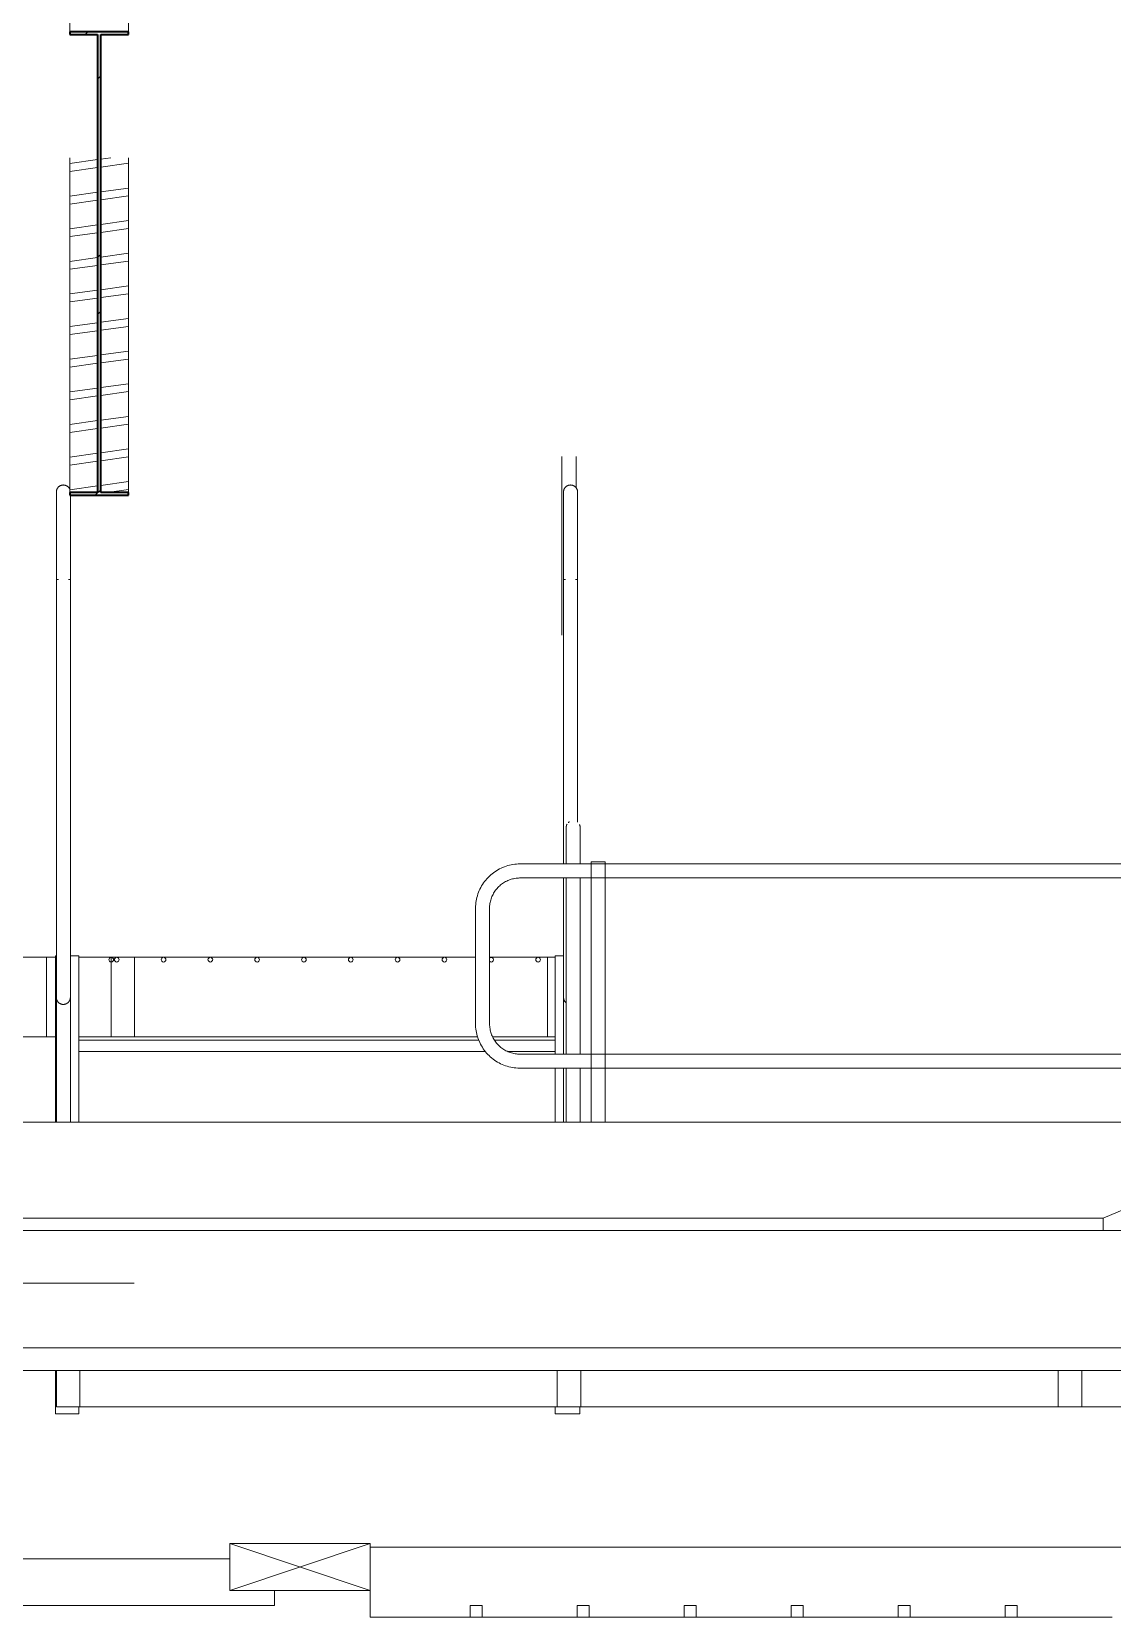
# Model space of a CAD drawing. Header units: centimetres. Extents: x -13467 to 3766, y -437 to 1921.
# Drawn here: x -2313 to -2082.2, y 658.8 to 997.5 of the extents above; entities that cross this region are included whole.
import ezdxf

# ---------------------------------------------------------------- set-up
doc = ezdxf.new("R2010")
doc.units = ezdxf.units.CM
for name, color, linetype, lineweight in [('A-FLOR-HRAL', 7, 'Continuous', 9), ('A-GENM', 7, 'Continuous', 9), ('E-CABL-TRAY', 7, 'Continuous', 9), ('M-HVAC-DUCT', 7, 'Continuous', 9), ('M-HVAC-DUCT-CNTR', 7, 'Continuous', 9), ('S-BEAM', 7, 'Continuous', 9), ('S-STRS', 7, 'Continuous', 9)]:
    doc.layers.add(name, color=color, linetype=linetype, lineweight=lineweight)
doc.layers.add('E-CABL-TRAY-ANNO', color=7, linetype='Continuous', lineweight=9, true_color=0x007f00)
pattern_1 = [(7.888, (-5050.647, 895.512), (23.250648, 10.18926), []), (7.888, (-5050.647, 900.791), (23.250648, 10.18926), [])]

# ---------------------------------------------------------------- blocks, each defined once
blk = doc.blocks.new('M_RVR_Grating - 1_12 x 1_00-V97-Sección 1-2')
at = {"layer": 'A-GENM', "color": 8, "true_color": 0x808080}
for p, q in [((-1851.62, 799.81), (-1756.55, 799.81)), ((-1851.62, 799.81), (-1851.62, 782.81)), ((-1851.62, 799.81), (-1846.62, 799.81)), ((-1851.62, 799.81), (-1851.62, 782.81)), ((-1846.62, 799.81), (-1846.62, 782.81)), ((-1751.57, 799.81), (-1739.62, 799.81)), ((-1744.62, 799.81), (-1739.62, 799.81)), ((-1744.62, 799.81), (-1744.62, 782.81)), ((-1739.62, 782.81), (-1739.62, 799.81)), ((-1739.62, 799.81), (-1739.62, 782.81)), ((-1756.55, 782.81), (-1851.62, 782.81)), ((-1846.62, 782.81), (-1851.62, 782.81)), ((-1739.62, 782.81), (-1751.57, 782.81)), ((-1739.62, 782.81), (-1744.62, 782.81))]:
    blk.add_line(p, q, dxfattribs=at)
for centre, start, end in [((-1844.62, 799.31), 0, 180), ((-1844.62, 799.31), 180, 0), ((-1834.62, 799.31), 0, 180), ((-1834.62, 799.31), 180, 0), ((-1824.62, 799.31), 0, 180), ((-1824.62, 799.31), 180, 0), ((-1814.62, 799.31), 0, 180), ((-1814.62, 799.31), 180, 0), ((-1804.62, 799.31), 0, 180), ((-1804.62, 799.31), 180, 0), ((-1794.62, 799.31), 0, 180), ((-1794.62, 799.31), 180, 0), ((-1784.62, 799.31), 0, 180), ((-1784.62, 799.31), 180, 0), ((-1774.62, 799.31), 0, 180), ((-1774.62, 799.31), 180, 0), ((-1764.62, 799.31), 0, 180), ((-1764.62, 799.31), 180, 0), ((-1744.62, 799.31), 0, 180), ((-1744.62, 799.31), 180, 0)]:
    blk.add_arc(centre, 0.5, start, end, dxfattribs=at)
blk = doc.blocks.new('M_RVR_Grating - 1_12 x 1_00-V98-Sección 1-2')
at = {"layer": 'A-GENM', "color": 8, "true_color": 0x808080}
for p, q in [((-1758.45, 799.81), (-1756.55, 799.81)), ((-1758.45, 799.81), (-1758.45, 782.81)), ((-1758.45, 799.81), (-1756.55, 799.81)), ((-1758.45, 782.81), (-1758.45, 799.81)), ((-1751.57, 799.81), (-1666.81, 799.81)), ((-1663.83, 799.81), (-1649.8, 799.81)), ((-1651.45, 799.81), (-1649.8, 799.81)), ((-1651.45, 782.81), (-1651.45, 799.81)), ((-1756.55, 782.81), (-1758.45, 782.81)), ((-1756.55, 782.81), (-1758.45, 782.81)), ((-1666.43, 782.81), (-1751.57, 782.81)), ((-1649.8, 782.81), (-1663.08, 782.81)), ((-1649.8, 782.81), (-1651.45, 782.81))]:
    blk.add_line(p, q, dxfattribs=at)
for centre, start, end in [((-1743.45, 799.31), 0, 180), ((-1743.45, 799.31), 180, 0), ((-1733.45, 799.31), 0, 180), ((-1733.45, 799.31), 180, 0), ((-1723.45, 799.31), 0, 180), ((-1723.45, 799.31), 180, 0), ((-1713.45, 799.31), 0, 180), ((-1713.45, 799.31), 180, 0), ((-1703.45, 799.31), 0, 180), ((-1703.45, 799.31), 180, 0), ((-1693.45, 799.31), 0, 180), ((-1693.45, 799.31), 180, 0), ((-1683.45, 799.31), 0, 180), ((-1683.45, 799.31), 180, 0), ((-1673.45, 799.31), 0, 180), ((-1673.45, 799.31), 180, 0), ((-1663.45, 799.31), 0, 135), ((-1663.45, 799.31), 225, 0), ((-1653.45, 799.31), 0, 180), ((-1653.45, 799.31), 180, 0)]:
    blk.add_arc(centre, 0.5, start, end, dxfattribs=at)
blk = doc.blocks.new('M_RVR_Grating - 1_12 x 1_00-V99-Sección 1-2')
at = {"layer": 'A-GENM', "color": 8, "true_color": 0x808080}
for p, q in [((-1756.34, 711.57), (-1756.34, 703.81)), ((-1756.34, 703.81), (-1756.34, 711.57)), ((-1751.34, 703.81), (-1751.34, 711.57)), ((-1649.34, 703.81), (-1649.34, 711.57)), ((-1644.34, 703.81), (-1644.34, 711.57)), ((-1644.34, 703.81), (-1644.34, 711.57)), ((-1644.34, 703.81), (-1756.34, 703.81)), ((-1751.34, 703.81), (-1756.34, 703.81)), ((-1644.34, 703.81), (-1649.34, 703.81))]:
    blk.add_line(p, q, dxfattribs=at)
blk = doc.blocks.new('Stairs 15 - Stairs 14-1798990-Sección 1-2')
at = {"layer": 'S-STRS'}
for p, q in [((-1756.55, 764.57), (-1756.55, 800.12)), ((-1756.34, 800.12), (-1756.55, 800.12)), ((-1751.57, 800.12), (-1753.34, 800.12)), ((-1751.57, 800.12), (-1751.57, 764.56)), ((-1649.8, 779.14), (-1649.8, 800.12)), ((-1648.01, 800.12), (-1649.8, 800.12)), ((-1751.57, 782.15), (-1666.11, 782.15)), ((-1751.57, 779.72), (-1664.68, 779.72)), ((-1662.65, 782.15), (-1649.8, 782.15)), ((-1659.93, 779.72), (-1649.8, 779.72)), ((-1649.8, 764.57), (-1649.8, 776.14)), ((-1756.55, 702.31), (-1756.55, 711.57)), ((-1756.55, 702.31), (-1751.57, 702.31)), ((-1751.57, 703.81), (-1751.57, 702.31)), ((-1649.8, 702.31), (-1649.8, 703.81)), ((-1649.8, 702.31), (-1644.51, 702.31)), ((-1644.51, 703.81), (-1644.51, 702.31))]:
    blk.add_line(p, q, dxfattribs=at)
blk = doc.blocks.new('Railings 32 - Railings 32-1799855-Sección 1-2')
at = {"layer": 'A-FLOR-HRAL', "color": 8, "true_color": 0x808080}
for p, q in [((-1756.34, 897.7), (-1756.34, 826.68)), ((-1753.34, 826.68), (-1753.34, 897.7)), ((-1756.34, 880.56), (-1756.34, 878.14)), ((-1753.34, 878.14), (-1753.34, 880.56)), ((-1756.34, 847.03), (-1756.34, 845.94)), ((-1753.34, 845.94), (-1753.34, 847.03)), ((-1756.34, 826.68), (-1756.34, 821.14)), ((-1753.34, 821.14), (-1753.34, 826.68)), ((-1756.34, 821.14), (-1756.34, 796.78)), ((-1753.34, 796.78), (-1753.34, 821.14)), ((-1756.34, 796.78), (-1756.34, 795.25)), ((-1753.34, 795.15), (-1753.34, 796.78)), ((-1756.34, 793.68), (-1756.34, 792.95)), ((-1756.34, 792.95), (-1756.34, 764.57)), ((-1753.34, 792.95), (-1753.34, 793.52)), ((-1753.34, 764.57), (-1753.34, 792.95))]:
    blk.add_line(p, q, dxfattribs=at)
at = {"layer": 'A-FLOR-HRAL', "color": 8, "true_color": 0x808080, "flags": 128}
for points in [[(-1756.34, 899.2), (-1756.34, 899.26), (-1756.34, 899.32), (-1756.33, 899.38), (-1756.33, 899.43), (-1756.31, 899.49), (-1756.3, 899.55), (-1756.29, 899.61), (-1756.27, 899.67), (-1756.25, 899.72), (-1756.23, 899.78), (-1756.2, 899.83), (-1756.17, 899.89), (-1756.15, 899.94), (-1756.12, 899.99), (-1756.08, 900.04), (-1756.05, 900.09), (-1756.01, 900.14), (-1755.97, 900.18), (-1755.93, 900.23), (-1755.89, 900.27), (-1755.85, 900.31), (-1755.8, 900.35), (-1755.75, 900.39), (-1755.7, 900.42), (-1755.65, 900.46), (-1755.6, 900.49), (-1755.55, 900.52), (-1755.5, 900.55), (-1755.44, 900.57), (-1755.39, 900.59), (-1755.33, 900.61), (-1755.27, 900.63), (-1755.22, 900.65), (-1755.16, 900.66), (-1755.1, 900.67), (-1755.04, 900.68), (-1754.98, 900.69), (-1754.92, 900.69), (-1754.86, 900.7), (-1754.84, 900.7)], [(-1756.34, 897.7), (-1756.34, 897.82), (-1756.34, 897.95), (-1756.34, 898.08), (-1756.34, 898.2), (-1756.34, 898.31), (-1756.34, 898.42), (-1756.34, 898.52), (-1756.34, 898.62), (-1756.34, 898.71), (-1756.34, 898.79), (-1756.34, 898.86), (-1756.34, 898.93), (-1756.34, 898.99), (-1756.34, 899.04), (-1756.34, 899.09), (-1756.34, 899.12), (-1756.34, 899.15), (-1756.34, 899.18), (-1756.34, 899.19), (-1756.34, 899.2), (-1756.34, 899.2)], [(-1756.34, 899.2), (-1756.34, 899.19), (-1756.34, 899.18), (-1756.34, 899.16), (-1756.34, 899.13), (-1756.34, 899.1), (-1756.34, 899.06), (-1756.34, 899.01), (-1756.34, 898.95), (-1756.34, 898.88), (-1756.34, 898.81), (-1756.34, 898.73), (-1756.34, 898.64), (-1756.34, 898.55), (-1756.34, 898.45), (-1756.34, 898.34), (-1756.34, 898.23), (-1756.34, 898.11), (-1756.34, 897.99), (-1756.34, 897.85), (-1756.34, 897.72), (-1756.34, 897.7)], [(-1754.84, 900.7), (-1754.78, 900.69), (-1754.72, 900.69), (-1754.66, 900.68), (-1754.61, 900.68), (-1754.55, 900.67), (-1754.49, 900.65), (-1754.43, 900.64), (-1754.37, 900.62), (-1754.32, 900.6), (-1754.26, 900.58), (-1754.21, 900.55), (-1754.15, 900.53), (-1754.1, 900.5), (-1754.05, 900.47), (-1754, 900.43), (-1753.95, 900.4), (-1753.9, 900.36), (-1753.86, 900.32), (-1753.81, 900.28), (-1753.77, 900.24), (-1753.73, 900.2), (-1753.69, 900.15), (-1753.65, 900.1), (-1753.62, 900.06), (-1753.58, 900.01), (-1753.55, 899.95), (-1753.52, 899.9), (-1753.49, 899.85), (-1753.47, 899.79), (-1753.45, 899.74)], [(-1753.34, 898.55), (-1753.34, 898.45), (-1753.34, 898.34), (-1753.34, 898.23), (-1753.34, 898.11), (-1753.34, 897.99), (-1753.34, 897.85), (-1753.34, 897.72)], [(-1753.34, 897.7), (-1753.34, 897.83), (-1753.34, 897.97), (-1753.34, 898.09), (-1753.34, 898.21), (-1753.34, 898.33), (-1753.34, 898.44), (-1753.34, 898.54)], [(-1756.34, 826.68), (-1756.34, 826.45), (-1756.34, 826.2), (-1756.34, 825.95), (-1756.34, 825.69), (-1756.34, 825.42), (-1756.34, 825.15), (-1756.34, 824.87), (-1756.34, 824.58), (-1756.34, 824.29), (-1756.34, 824), (-1756.34, 823.69), (-1756.34, 823.39), (-1756.34, 823.08), (-1756.34, 822.77), (-1756.34, 822.45), (-1756.34, 822.14), (-1756.34, 821.82), (-1756.34, 821.5), (-1756.34, 821.18), (-1756.34, 821.14)], [(-1753.34, 821.14), (-1753.34, 821.46), (-1753.34, 821.78), (-1753.34, 822.1), (-1753.34, 822.42), (-1753.34, 822.73), (-1753.34, 823.04), (-1753.34, 823.35), (-1753.34, 823.66), (-1753.34, 823.96), (-1753.34, 824.26), (-1753.34, 824.55), (-1753.34, 824.84), (-1753.34, 825.12), (-1753.34, 825.39), (-1753.34, 825.66), (-1753.34, 825.92), (-1753.34, 826.17), (-1753.34, 826.42), (-1753.34, 826.65), (-1753.34, 826.68)], [(-1756.34, 796.78), (-1756.34, 796.56), (-1756.34, 796.33), (-1756.34, 796.12), (-1756.34, 795.9), (-1756.34, 795.68), (-1756.34, 795.46), (-1756.34, 795.25), (-1756.34, 795.04), (-1756.34, 794.83), (-1756.34, 794.63), (-1756.34, 794.42), (-1756.34, 794.23), (-1756.34, 794.03), (-1756.34, 793.84), (-1756.34, 793.66), (-1756.34, 793.48), (-1756.34, 793.3), (-1756.34, 793.14), (-1756.34, 792.97), (-1756.34, 792.82), (-1756.34, 792.67), (-1756.34, 792.52), (-1756.34, 792.38), (-1756.34, 792.25), (-1756.34, 792.13), (-1756.34, 792.01), (-1756.34, 791.91), (-1756.34, 791.81), (-1756.34, 791.71), (-1756.34, 791.63), (-1756.34, 791.55), (-1756.34, 791.49), (-1756.34, 791.43), (-1756.34, 791.38), (-1756.34, 791.34), (-1756.34, 791.3), (-1756.34, 791.28), (-1756.34, 791.26), (-1756.34, 791.26), (-1756.34, 791.26)], [(-1753.34, 791.26), (-1753.34, 791.26), (-1753.34, 791.27), (-1753.34, 791.3), (-1753.34, 791.33), (-1753.34, 791.37), (-1753.34, 791.41), (-1753.34, 791.47), (-1753.34, 791.54), (-1753.34, 791.61), (-1753.34, 791.69), (-1753.34, 791.78), (-1753.34, 791.88), (-1753.34, 791.99), (-1753.34, 792.1), (-1753.34, 792.22), (-1753.34, 792.35), (-1753.34, 792.48), (-1753.34, 792.63), (-1753.34, 792.77), (-1753.34, 792.93), (-1753.34, 793.09), (-1753.34, 793.26), (-1753.34, 793.43), (-1753.34, 793.61), (-1753.34, 793.79), (-1753.34, 793.98), (-1753.34, 794.17), (-1753.34, 794.37), (-1753.34, 794.57), (-1753.34, 794.78), (-1753.34, 794.98), (-1753.34, 795.19), (-1753.34, 795.41), (-1753.34, 795.62), (-1753.34, 795.84), (-1753.34, 796.06), (-1753.34, 796.28), (-1753.34, 796.5), (-1753.34, 796.72), (-1753.34, 796.78)], [(-1756.34, 791.26), (-1756.34, 791.26), (-1756.34, 791.27), (-1756.34, 791.3), (-1756.34, 791.33), (-1756.34, 791.37), (-1756.34, 791.41), (-1756.34, 791.47), (-1756.34, 791.54), (-1756.34, 791.61), (-1756.34, 791.69), (-1756.34, 791.78), (-1756.34, 791.88), (-1756.34, 791.99), (-1756.34, 792.1), (-1756.34, 792.22), (-1756.34, 792.35), (-1756.34, 792.48), (-1756.34, 792.63), (-1756.34, 792.77), (-1756.34, 792.93), (-1756.34, 792.95)], [(-1753.34, 792.95), (-1753.34, 792.8), (-1753.34, 792.65), (-1753.34, 792.5), (-1753.34, 792.37), (-1753.34, 792.24), (-1753.34, 792.12), (-1753.34, 792), (-1753.34, 791.89), (-1753.34, 791.8), (-1753.34, 791.7), (-1753.34, 791.62), (-1753.34, 791.55), (-1753.34, 791.48), (-1753.34, 791.42), (-1753.34, 791.37), (-1753.34, 791.33), (-1753.34, 791.3), (-1753.34, 791.28), (-1753.34, 791.26), (-1753.34, 791.26)], [(-1754.84, 789.76), (-1754.9, 789.76), (-1754.96, 789.76), (-1755.02, 789.77), (-1755.08, 789.77), (-1755.14, 789.79), (-1755.2, 789.8), (-1755.26, 789.81), (-1755.32, 789.83), (-1755.37, 789.85), (-1755.43, 789.87), (-1755.48, 789.9), (-1755.54, 789.92), (-1755.59, 789.95), (-1755.64, 789.98), (-1755.69, 790.02), (-1755.74, 790.05), (-1755.79, 790.09), (-1755.83, 790.13), (-1755.88, 790.17), (-1755.92, 790.21), (-1755.96, 790.25), (-1756, 790.3), (-1756.04, 790.35), (-1756.07, 790.4), (-1756.11, 790.44), (-1756.14, 790.5), (-1756.17, 790.55), (-1756.19, 790.6), (-1756.22, 790.66), (-1756.24, 790.71), (-1756.26, 790.77), (-1756.28, 790.83), (-1756.3, 790.88), (-1756.31, 790.94), (-1756.32, 791), (-1756.33, 791.06), (-1756.34, 791.12), (-1756.34, 791.18), (-1756.34, 791.24), (-1756.34, 791.26)], [(-1753.34, 791.26), (-1753.35, 791.2), (-1753.35, 791.14), (-1753.36, 791.08), (-1753.36, 791.02), (-1753.37, 790.96), (-1753.39, 790.9), (-1753.4, 790.84), (-1753.42, 790.78), (-1753.44, 790.73), (-1753.46, 790.67), (-1753.49, 790.62), (-1753.51, 790.56), (-1753.54, 790.51), (-1753.57, 790.46), (-1753.61, 790.41), (-1753.64, 790.36), (-1753.68, 790.31), (-1753.72, 790.27), (-1753.76, 790.22), (-1753.8, 790.18), (-1753.84, 790.14), (-1753.89, 790.1), (-1753.94, 790.06), (-1753.98, 790.03), (-1754.03, 789.99), (-1754.09, 789.96), (-1754.14, 789.93), (-1754.19, 789.91), (-1754.25, 789.88), (-1754.3, 789.86), (-1754.36, 789.84), (-1754.41, 789.82), (-1754.47, 789.8), (-1754.53, 789.79), (-1754.59, 789.78), (-1754.65, 789.77), (-1754.71, 789.76), (-1754.77, 789.76), (-1754.83, 789.76), (-1754.84, 789.76)]]:
    blk.add_lwpolyline(points, dxfattribs=at)
at = {"layer": 'A-FLOR-HRAL', "color": 8, "true_color": 0x808080}
for start_param, end_param in [(2.879793, 3.926991), (5.497787, 6.544985)]:
    blk.add_ellipse((-1754.84, 880.56), major_axis=(1.5, 0), ratio=0.039033, start_param=start_param, end_param=end_param, dxfattribs=at)
blk = doc.blocks.new('Railings 39 - Railings 32-1799925-Sección 1-2')
at = {"layer": 'A-FLOR-HRAL', "color": 8, "true_color": 0x808080}
for p, q in [((-1648.01, 897.7), (-1648.01, 826.68)), ((-1645.01, 828.65), (-1645.01, 897.7)), ((-1648.01, 880.56), (-1648.01, 878.14)), ((-1645.01, 878.14), (-1645.01, 880.56)), ((-1648.01, 847.03), (-1648.01, 845.94)), ((-1645.01, 845.94), (-1645.01, 847.03)), ((-1648.01, 826.68), (-1648.01, 821.14)), ((-1648.01, 821.14), (-1648.01, 819.76)), ((-1648.01, 816.64), (-1648.01, 796.78)), ((-1648.01, 796.78), (-1648.01, 795.25)), ((-1648.01, 793.68), (-1648.01, 792.95)), ((-1648.01, 792.95), (-1648.01, 779.14)), ((-1648.01, 776.14), (-1648.01, 764.57))]:
    blk.add_line(p, q, dxfattribs=at)
at = {"layer": 'A-FLOR-HRAL', "color": 8, "true_color": 0x808080, "flags": 128}
for points in [[(-1648.01, 899.2), (-1648.01, 899.26), (-1648.01, 899.32), (-1648, 899.38), (-1647.99, 899.43), (-1647.98, 899.49), (-1647.97, 899.55), (-1647.95, 899.61), (-1647.93, 899.67), (-1647.91, 899.72), (-1647.89, 899.78), (-1647.87, 899.83), (-1647.84, 899.89), (-1647.81, 899.94), (-1647.78, 899.99), (-1647.75, 900.04), (-1647.71, 900.09), (-1647.68, 900.14), (-1647.64, 900.18), (-1647.6, 900.23), (-1647.56, 900.27), (-1647.51, 900.31), (-1647.47, 900.35), (-1647.42, 900.39), (-1647.37, 900.42), (-1647.32, 900.46), (-1647.27, 900.49), (-1647.22, 900.52), (-1647.16, 900.55), (-1647.11, 900.57), (-1647.05, 900.59), (-1647, 900.61), (-1646.94, 900.63), (-1646.88, 900.65), (-1646.82, 900.66), (-1646.77, 900.67), (-1646.71, 900.68), (-1646.65, 900.69), (-1646.59, 900.69), (-1646.53, 900.7), (-1646.51, 900.7)], [(-1648.01, 897.7), (-1648.01, 897.82), (-1648.01, 897.95), (-1648.01, 898.08), (-1648.01, 898.2), (-1648.01, 898.31), (-1648.01, 898.42), (-1648.01, 898.52), (-1648.01, 898.62), (-1648.01, 898.71), (-1648.01, 898.79), (-1648.01, 898.86), (-1648.01, 898.93), (-1648.01, 898.99), (-1648.01, 899.04), (-1648.01, 899.09), (-1648.01, 899.12), (-1648.01, 899.15), (-1648.01, 899.18), (-1648.01, 899.19), (-1648.01, 899.2), (-1648.01, 899.2)], [(-1648.01, 899.2), (-1648.01, 899.19), (-1648.01, 899.18), (-1648.01, 899.16), (-1648.01, 899.13), (-1648.01, 899.1), (-1648.01, 899.06), (-1648.01, 899.01), (-1648.01, 898.95), (-1648.01, 898.88), (-1648.01, 898.81), (-1648.01, 898.73), (-1648.01, 898.64), (-1648.01, 898.55), (-1648.01, 898.45), (-1648.01, 898.34), (-1648.01, 898.23), (-1648.01, 898.11), (-1648.01, 897.99), (-1648.01, 897.85), (-1648.01, 897.72), (-1648.01, 897.7)], [(-1646.51, 900.7), (-1646.45, 900.69), (-1646.39, 900.69), (-1646.33, 900.68), (-1646.27, 900.68), (-1646.21, 900.67), (-1646.15, 900.65), (-1646.1, 900.64), (-1646.04, 900.62), (-1645.98, 900.6), (-1645.93, 900.58), (-1645.87, 900.55), (-1645.82, 900.53), (-1645.77, 900.5), (-1645.71, 900.47), (-1645.66, 900.43), (-1645.61, 900.4), (-1645.57, 900.36), (-1645.52, 900.32), (-1645.48, 900.28), (-1645.43, 900.24), (-1645.39, 900.2), (-1645.35, 900.15), (-1645.32, 900.1), (-1645.28, 900.06), (-1645.25, 900.01), (-1645.22, 899.95), (-1645.19, 899.9), (-1645.16, 899.85), (-1645.14, 899.79), (-1645.11, 899.74), (-1645.09, 899.68), (-1645.07, 899.63), (-1645.06, 899.57), (-1645.04, 899.51), (-1645.03, 899.45), (-1645.02, 899.39), (-1645.02, 899.33), (-1645.01, 899.27), (-1645.01, 899.21), (-1645.01, 899.2)], [(-1645.01, 897.7), (-1645.01, 897.83), (-1645.01, 897.97), (-1645.01, 898.09), (-1645.01, 898.21), (-1645.01, 898.33), (-1645.01, 898.44), (-1645.01, 898.54), (-1645.01, 898.63), (-1645.01, 898.72), (-1645.01, 898.8), (-1645.01, 898.87), (-1645.01, 898.94), (-1645.01, 899), (-1645.01, 899.05), (-1645.01, 899.09), (-1645.01, 899.13), (-1645.01, 899.16), (-1645.01, 899.18), (-1645.01, 899.19), (-1645.01, 899.2)], [(-1645.01, 899.2), (-1645.01, 899.19), (-1645.01, 899.18), (-1645.01, 899.16), (-1645.01, 899.13), (-1645.01, 899.1), (-1645.01, 899.06), (-1645.01, 899.01), (-1645.01, 898.95), (-1645.01, 898.88), (-1645.01, 898.81), (-1645.01, 898.73), (-1645.01, 898.64), (-1645.01, 898.55), (-1645.01, 898.45), (-1645.01, 898.34), (-1645.01, 898.23), (-1645.01, 898.11), (-1645.01, 897.99), (-1645.01, 897.85), (-1645.01, 897.72)], [(-1648.01, 826.68), (-1648.01, 826.45), (-1648.01, 826.2), (-1648.01, 825.95), (-1648.01, 825.69), (-1648.01, 825.42), (-1648.01, 825.15), (-1648.01, 824.87), (-1648.01, 824.58), (-1648.01, 824.29), (-1648.01, 824), (-1648.01, 823.69), (-1648.01, 823.39), (-1648.01, 823.08), (-1648.01, 822.77), (-1648.01, 822.45), (-1648.01, 822.14), (-1648.01, 821.82), (-1648.01, 821.5), (-1648.01, 821.18), (-1648.01, 821.14)], [(-1648.01, 796.78), (-1648.01, 796.56), (-1648.01, 796.33), (-1648.01, 796.12), (-1648.01, 795.9), (-1648.01, 795.68), (-1648.01, 795.46), (-1648.01, 795.25), (-1648.01, 795.04), (-1648.01, 794.83), (-1648.01, 794.63), (-1648.01, 794.42), (-1648.01, 794.23), (-1648.01, 794.03), (-1648.01, 793.84), (-1648.01, 793.66), (-1648.01, 793.48), (-1648.01, 793.3), (-1648.01, 793.14), (-1648.01, 792.97), (-1648.01, 792.82), (-1648.01, 792.67), (-1648.01, 792.52), (-1648.01, 792.38), (-1648.01, 792.25), (-1648.01, 792.13), (-1648.01, 792.01), (-1648.01, 791.91), (-1648.01, 791.81), (-1648.01, 791.71), (-1648.01, 791.63), (-1648.01, 791.55), (-1648.01, 791.49), (-1648.01, 791.43), (-1648.01, 791.38), (-1648.01, 791.34), (-1648.01, 791.3), (-1648.01, 791.28), (-1648.01, 791.26), (-1648.01, 791.26), (-1648.01, 791.26)], [(-1648.01, 791.26), (-1648.01, 791.26), (-1648.01, 791.27), (-1648.01, 791.3), (-1648.01, 791.33), (-1648.01, 791.37), (-1648.01, 791.41), (-1648.01, 791.47), (-1648.01, 791.54), (-1648.01, 791.61), (-1648.01, 791.69), (-1648.01, 791.78), (-1648.01, 791.88), (-1648.01, 791.99), (-1648.01, 792.1), (-1648.01, 792.22), (-1648.01, 792.35), (-1648.01, 792.48), (-1648.01, 792.63), (-1648.01, 792.77), (-1648.01, 792.93), (-1648.01, 792.95)], [(-1647.45, 790.09), (-1647.5, 790.13), (-1647.54, 790.17), (-1647.59, 790.21), (-1647.63, 790.25), (-1647.67, 790.3), (-1647.7, 790.35), (-1647.74, 790.4), (-1647.77, 790.44), (-1647.8, 790.5), (-1647.83, 790.55), (-1647.86, 790.6), (-1647.89, 790.66), (-1647.91, 790.71), (-1647.93, 790.77), (-1647.95, 790.83), (-1647.96, 790.88), (-1647.98, 790.94), (-1647.99, 791), (-1648, 791.06), (-1648, 791.12), (-1648.01, 791.18), (-1648.01, 791.24), (-1648.01, 791.26)]]:
    blk.add_lwpolyline(points, dxfattribs=at)
at = {"layer": 'A-FLOR-HRAL', "color": 8, "true_color": 0x808080}
for start_param, end_param in [(2.879793, 3.926991), (5.497787, 6.544985)]:
    blk.add_ellipse((-1646.51, 880.56), major_axis=(1.5, 0), ratio=0.039033, start_param=start_param, end_param=end_param, dxfattribs=at)
blk = doc.blocks.new('Railings 44 - Railings 44-1803529-Sección 1-2')
at = {"layer": 'A-FLOR-HRAL', "color": 8, "true_color": 0x808080}
blk.add_line((-1648.34, 898.76), (-1648.34, 876.6), dxfattribs=at)
at = {"layer": 'A-FLOR-HRAL', "color": 8, "true_color": 0x808080, "flags": 128}
for points in [[(-1648.34, 906.76), (-1648.34, 906.75), (-1648.34, 906.73), (-1648.34, 906.7), (-1648.34, 906.66), (-1648.34, 906.6), (-1648.34, 906.53), (-1648.34, 906.45), (-1648.34, 906.35), (-1648.34, 906.25), (-1648.34, 906.13), (-1648.34, 906), (-1648.34, 905.86), (-1648.34, 905.7), (-1648.34, 905.54), (-1648.34, 905.36), (-1648.34, 905.18), (-1648.34, 904.98), (-1648.34, 904.77), (-1648.34, 904.56), (-1648.34, 904.33), (-1648.34, 904.1), (-1648.34, 903.86), (-1648.34, 903.61), (-1648.34, 903.35), (-1648.34, 903.08), (-1648.34, 902.81), (-1648.34, 902.53), (-1648.34, 902.24), (-1648.34, 901.95), (-1648.34, 901.66), (-1648.34, 901.36), (-1648.34, 901.05), (-1648.34, 900.74), (-1648.34, 900.43), (-1648.34, 900.12), (-1648.34, 899.8), (-1648.34, 899.48), (-1648.34, 899.17), (-1648.34, 898.85), (-1648.34, 898.76)], [(-1645.34, 900.04), (-1645.34, 900.35), (-1645.34, 900.66), (-1645.34, 900.97), (-1645.34, 901.28), (-1645.34, 901.58), (-1645.34, 901.87), (-1645.34, 902.17), (-1645.34, 902.45), (-1645.34, 902.73), (-1645.34, 903.01), (-1645.34, 903.28), (-1645.34, 903.54), (-1645.34, 903.79), (-1645.34, 904.03), (-1645.34, 904.27), (-1645.34, 904.5), (-1645.34, 904.72), (-1645.34, 904.93), (-1645.34, 905.12), (-1645.34, 905.31), (-1645.34, 905.49), (-1645.34, 905.66), (-1645.34, 905.81), (-1645.34, 905.96), (-1645.34, 906.09), (-1645.34, 906.22), (-1645.34, 906.33), (-1645.34, 906.42), (-1645.34, 906.51), (-1645.34, 906.58), (-1645.34, 906.64), (-1645.34, 906.69), (-1645.34, 906.73), (-1645.34, 906.75), (-1645.34, 906.76), (-1645.34, 906.76)], [(-1648.34, 876.6), (-1648.34, 876.28), (-1648.34, 875.96), (-1648.34, 875.64), (-1648.34, 875.32), (-1648.34, 875.01), (-1648.34, 874.7), (-1648.34, 874.39), (-1648.34, 874.08), (-1648.34, 873.78), (-1648.34, 873.48), (-1648.34, 873.19), (-1648.34, 872.9), (-1648.34, 872.62), (-1648.34, 872.35), (-1648.34, 872.08), (-1648.34, 871.82), (-1648.34, 871.57), (-1648.34, 871.32), (-1648.34, 871.09), (-1648.34, 870.86), (-1648.34, 870.64), (-1648.34, 870.43), (-1648.34, 870.23), (-1648.34, 870.05), (-1648.34, 869.87), (-1648.34, 869.7), (-1648.34, 869.54), (-1648.34, 869.4), (-1648.34, 869.26), (-1648.34, 869.14), (-1648.34, 869.03), (-1648.34, 868.94), (-1648.34, 868.85), (-1648.34, 868.78), (-1648.34, 868.72), (-1648.34, 868.67), (-1648.34, 868.63), (-1648.34, 868.61), (-1648.34, 868.6), (-1648.34, 868.6)]]:
    blk.add_lwpolyline(points, dxfattribs=at)
blk = doc.blocks.new('Railings 45 - Railings 45-1804116-Sección 1-2')
at = {"layer": 'A-FLOR-HRAL', "color": 8, "true_color": 0x808080}
for p, q in [((-1647.4, 826.61), (-1647.45, 826.61)), ((-1644.46, 819.76), (-1644.46, 826.61)), ((-1647.45, 823.39), (-1647.45, 819.76)), ((-1647.45, 816.64), (-1647.45, 795.98)), ((-1644.46, 795.98), (-1644.46, 816.64)), ((-1647.45, 795.98), (-1647.45, 792.1)), ((-1644.46, 779.14), (-1644.46, 795.98)), ((-1647.45, 788.99), (-1647.45, 779.14)), ((-1647.45, 776.14), (-1647.45, 764.57)), ((-1644.46, 764.57), (-1644.46, 776.14))]:
    blk.add_line(p, q, dxfattribs=at)
at = {"layer": 'A-FLOR-HRAL', "color": 8, "true_color": 0x808080, "flags": 128}
for points in [[(-1647.45, 827.5), (-1647.45, 827.56), (-1647.45, 827.62), (-1647.44, 827.68), (-1647.44, 827.74), (-1647.43, 827.8), (-1647.41, 827.86), (-1647.4, 827.92), (-1647.38, 827.98), (-1647.36, 828.03), (-1647.34, 828.09), (-1647.31, 828.14), (-1647.29, 828.2), (-1647.26, 828.25)], [(-1647.45, 827.5), (-1647.45, 827.5), (-1647.45, 827.48), (-1647.45, 827.45), (-1647.45, 827.4), (-1647.45, 827.34), (-1647.45, 827.27), (-1647.45, 827.19), (-1647.45, 827.1), (-1647.45, 826.99), (-1647.45, 826.87), (-1647.45, 826.74), (-1647.45, 826.6), (-1647.45, 826.45), (-1647.45, 826.28), (-1647.45, 826.11), (-1647.45, 825.92), (-1647.45, 825.72), (-1647.45, 825.52), (-1647.45, 825.3), (-1647.45, 825.08), (-1647.45, 824.84), (-1647.45, 824.6), (-1647.45, 824.35), (-1647.45, 824.09), (-1647.45, 823.83), (-1647.45, 823.55), (-1647.45, 823.27), (-1647.45, 822.99), (-1647.45, 822.7), (-1647.45, 822.4), (-1647.45, 822.1), (-1647.45, 821.8), (-1647.45, 821.49), (-1647.45, 821.18), (-1647.45, 820.86), (-1647.45, 820.55), (-1647.45, 820.23), (-1647.45, 819.91), (-1647.45, 819.76)], [(-1647.45, 826.7), (-1647.45, 826.84), (-1647.45, 826.96), (-1647.45, 827.07), (-1647.45, 827.17), (-1647.45, 827.25), (-1647.45, 827.33), (-1647.45, 827.39), (-1647.45, 827.44), (-1647.45, 827.47), (-1647.45, 827.49), (-1647.45, 827.5), (-1647.45, 827.5)], [(-1647, 828.58), (-1646.96, 828.62), (-1646.91, 828.66), (-1646.86, 828.7), (-1646.82, 828.73), (-1646.77, 828.77)], [(-1644.6, 828.16), (-1644.58, 828.1), (-1644.56, 828.05), (-1644.54, 827.99), (-1644.52, 827.93), (-1644.5, 827.88), (-1644.49, 827.82), (-1644.48, 827.76), (-1644.47, 827.7), (-1644.46, 827.64), (-1644.46, 827.58), (-1644.46, 827.52), (-1644.46, 827.5)], [(-1644.46, 819.82), (-1644.46, 820.14), (-1644.46, 820.46), (-1644.46, 820.78), (-1644.46, 821.09), (-1644.46, 821.41), (-1644.46, 821.72), (-1644.46, 822.02), (-1644.46, 822.32), (-1644.46, 822.62), (-1644.46, 822.91), (-1644.46, 823.2), (-1644.46, 823.48), (-1644.46, 823.75), (-1644.46, 824.02), (-1644.46, 824.28), (-1644.46, 824.53), (-1644.46, 824.78), (-1644.46, 825.02), (-1644.46, 825.24), (-1644.46, 825.46), (-1644.46, 825.67), (-1644.46, 825.87), (-1644.46, 826.06), (-1644.46, 826.24), (-1644.46, 826.4), (-1644.46, 826.56), (-1644.46, 826.7), (-1644.46, 826.84), (-1644.46, 826.96), (-1644.46, 827.07), (-1644.46, 827.17), (-1644.46, 827.25), (-1644.46, 827.33), (-1644.46, 827.39), (-1644.46, 827.44), (-1644.46, 827.47), (-1644.46, 827.49), (-1644.46, 827.5), (-1644.46, 827.5)], [(-1644.46, 827.5), (-1644.46, 827.5), (-1644.46, 827.48), (-1644.46, 827.45), (-1644.46, 827.4), (-1644.46, 827.34), (-1644.46, 827.27), (-1644.46, 827.19), (-1644.46, 827.1), (-1644.46, 826.99), (-1644.46, 826.87), (-1644.46, 826.74), (-1644.46, 826.61)], [(-1647.45, 795.98), (-1647.45, 795.66), (-1647.45, 795.34), (-1647.45, 795.02), (-1647.45, 794.71), (-1647.45, 794.39), (-1647.45, 794.08), (-1647.45, 793.77), (-1647.45, 793.46), (-1647.45, 793.16), (-1647.45, 792.87), (-1647.45, 792.57), (-1647.45, 792.29), (-1647.45, 792.01), (-1647.45, 791.73), (-1647.45, 791.46), (-1647.45, 791.2), (-1647.45, 790.95), (-1647.45, 790.71), (-1647.45, 790.47), (-1647.45, 790.24), (-1647.45, 790.02), (-1647.45, 789.82), (-1647.45, 789.62), (-1647.45, 789.43), (-1647.45, 789.25), (-1647.45, 789.08), (-1647.45, 788.93), (-1647.45, 788.78), (-1647.45, 788.65), (-1647.45, 788.52), (-1647.45, 788.41), (-1647.45, 788.32), (-1647.45, 788.23), (-1647.45, 788.16), (-1647.45, 788.1), (-1647.45, 788.05), (-1647.45, 788.01), (-1647.45, 787.99), (-1647.45, 787.98), (-1647.45, 787.98)], [(-1644.46, 787.98), (-1644.46, 787.99), (-1644.46, 788.01), (-1644.46, 788.04), (-1644.46, 788.08), (-1644.46, 788.14), (-1644.46, 788.21), (-1644.46, 788.29), (-1644.46, 788.39), (-1644.46, 788.49), (-1644.46, 788.61), (-1644.46, 788.74), (-1644.46, 788.89), (-1644.46, 789.04), (-1644.46, 789.2), (-1644.46, 789.38), (-1644.46, 789.56), (-1644.46, 789.76), (-1644.46, 789.97), (-1644.46, 790.18), (-1644.46, 790.41), (-1644.46, 790.64), (-1644.46, 790.88), (-1644.46, 791.13), (-1644.46, 791.39), (-1644.46, 791.66), (-1644.46, 791.93), (-1644.46, 792.21), (-1644.46, 792.5), (-1644.46, 792.79), (-1644.46, 793.08), (-1644.46, 793.38), (-1644.46, 793.69), (-1644.46, 794), (-1644.46, 794.31), (-1644.46, 794.62), (-1644.46, 794.94), (-1644.46, 795.26), (-1644.46, 795.57), (-1644.46, 795.89), (-1644.46, 795.98)]]:
    blk.add_lwpolyline(points, dxfattribs=at)
blk = doc.blocks.new('Railings 46 - Railings 41-1804300-Sección 1-2')
at = {"layer": 'A-FLOR-HRAL', "color": 8, "true_color": 0x808080}
for p, q in [((-1640.61, 819.76), (-1657.31, 819.76)), ((-1642.11, 820.24), (-1642.11, 764.57)), ((-1639.11, 820.24), (-1642.11, 820.24)), ((-1314.66, 819.76), (-1640.59, 819.76)), ((-1639.11, 764.57), (-1639.11, 820.24)), ((-1657.31, 816.76), (-1640.61, 816.76)), ((-1640.59, 816.76), (-1314.66, 816.76)), ((-1666.81, 810.26), (-1666.81, 785.64)), ((-1663.81, 785.64), (-1663.81, 810.26)), ((-1640.61, 779.14), (-1657.31, 779.14)), ((-1314.64, 779.14), (-1640.59, 779.14)), ((-1657.31, 776.14), (-1640.61, 776.14)), ((-1640.59, 776.14), (-1314.65, 776.14))]:
    blk.add_line(p, q, dxfattribs=at)
at = {"layer": 'A-FLOR-HRAL', "color": 8, "true_color": 0x808080, "flags": 128}
for points in [[(-1657.31, 819.76), (-1657.69, 819.75), (-1658.07, 819.73), (-1658.44, 819.69), (-1658.82, 819.64), (-1659.19, 819.57), (-1659.56, 819.48), (-1659.93, 819.39), (-1660.29, 819.27), (-1660.65, 819.15), (-1661.01, 819.01), (-1661.35, 818.85), (-1661.69, 818.68), (-1662.03, 818.5), (-1662.35, 818.31), (-1662.67, 818.1), (-1662.98, 817.88), (-1663.28, 817.64), (-1663.57, 817.4), (-1663.85, 817.14), (-1664.12, 816.88), (-1664.38, 816.6), (-1664.63, 816.31), (-1664.86, 816.01), (-1665.09, 815.71), (-1665.3, 815.39), (-1665.5, 815.07), (-1665.68, 814.73), (-1665.86, 814.4), (-1666.02, 814.05), (-1666.16, 813.7), (-1666.29, 813.34), (-1666.41, 812.98), (-1666.51, 812.61), (-1666.6, 812.24), (-1666.67, 811.87), (-1666.72, 811.5), (-1666.77, 811.12), (-1666.79, 810.74), (-1666.81, 810.36), (-1666.81, 810.26)], [(-1663.81, 810.26), (-1663.8, 810.52), (-1663.79, 810.78), (-1663.76, 811.03), (-1663.72, 811.29), (-1663.68, 811.55), (-1663.62, 811.8), (-1663.55, 812.05), (-1663.48, 812.3), (-1663.39, 812.55), (-1663.29, 812.79), (-1663.19, 813.03), (-1663.07, 813.26), (-1662.95, 813.49), (-1662.81, 813.71), (-1662.67, 813.93), (-1662.52, 814.14), (-1662.36, 814.34), (-1662.19, 814.54), (-1662.02, 814.73), (-1661.83, 814.92), (-1661.64, 815.1), (-1661.45, 815.27), (-1661.24, 815.43), (-1661.03, 815.58), (-1660.82, 815.73), (-1660.6, 815.86), (-1660.37, 815.99), (-1660.14, 816.11), (-1659.9, 816.22), (-1659.66, 816.31), (-1659.42, 816.4), (-1659.17, 816.48), (-1658.92, 816.55), (-1658.67, 816.61), (-1658.41, 816.66), (-1658.15, 816.7), (-1657.9, 816.73), (-1657.64, 816.75), (-1657.38, 816.76), (-1657.31, 816.76)], [(-1666.81, 785.64), (-1666.8, 785.26), (-1666.78, 784.88), (-1666.74, 784.5), (-1666.68, 784.12), (-1666.62, 783.75), (-1666.53, 783.38), (-1666.44, 783.01), (-1666.32, 782.65), (-1666.2, 782.29), (-1666.06, 781.94), (-1665.9, 781.59), (-1665.73, 781.25), (-1665.55, 780.92), (-1665.35, 780.59), (-1665.15, 780.27), (-1664.93, 779.96), (-1664.69, 779.66), (-1664.45, 779.37), (-1664.19, 779.09), (-1663.92, 778.82), (-1663.65, 778.56), (-1663.36, 778.32), (-1663.06, 778.08), (-1662.75, 777.85), (-1662.44, 777.64), (-1662.12, 777.44), (-1661.78, 777.26), (-1661.45, 777.09), (-1661.1, 776.93), (-1660.75, 776.78), (-1660.39, 776.65), (-1660.03, 776.54), (-1659.66, 776.43), (-1659.29, 776.35), (-1658.92, 776.28), (-1658.55, 776.22), (-1658.17, 776.18), (-1657.79, 776.15), (-1657.41, 776.14), (-1657.31, 776.14)], [(-1657.31, 779.14), (-1657.57, 779.14), (-1657.83, 779.16), (-1658.08, 779.18), (-1658.34, 779.22), (-1658.6, 779.27), (-1658.85, 779.32), (-1659.1, 779.39), (-1659.35, 779.47), (-1659.6, 779.55), (-1659.84, 779.65), (-1660.07, 779.76), (-1660.31, 779.87), (-1660.54, 780), (-1660.76, 780.13), (-1660.98, 780.27), (-1661.19, 780.42), (-1661.39, 780.58), (-1661.59, 780.75), (-1661.78, 780.93), (-1661.97, 781.11), (-1662.15, 781.3), (-1662.32, 781.5), (-1662.48, 781.7), (-1662.63, 781.91), (-1662.78, 782.13), (-1662.91, 782.35), (-1663.04, 782.57), (-1663.16, 782.81), (-1663.27, 783.04), (-1663.36, 783.28), (-1663.45, 783.53), (-1663.53, 783.77), (-1663.6, 784.02), (-1663.66, 784.28), (-1663.71, 784.53), (-1663.75, 784.79), (-1663.78, 785.05), (-1663.8, 785.31), (-1663.81, 785.57), (-1663.81, 785.64)]]:
    blk.add_lwpolyline(points, dxfattribs=at)
blk = doc.blocks.new('M_RVR_Grating - 1_12 x 1_00-V100-Sección 1-2')
at = {"layer": 'A-GENM', "color": 8, "true_color": 0x808080}
for p, q in [((-1649.34, 711.57), (-1649.34, 703.81)), ((-1649.34, 711.57), (-1649.34, 703.81)), ((-1644.34, 711.57), (-1644.34, 703.81)), ((-1542.34, 711.57), (-1542.34, 703.81)), ((-1537.34, 703.81), (-1537.34, 711.57)), ((-1537.34, 711.57), (-1537.34, 703.81)), ((-1537.34, 703.81), (-1649.34, 703.81)), ((-1644.34, 703.81), (-1649.34, 703.81)), ((-1537.34, 703.81), (-1542.34, 703.81))]:
    blk.add_line(p, q, dxfattribs=at)
blk = doc.blocks.new('PQ_RVR_EST-01_ZZ_ZZ_MO_T_A_rvt-2-Sección 1-2')
at = {"layer": 'S-BEAM', "true_color": 0xc0c0c0}
h = blk.add_hatch(dxfattribs=at)
h.set_pattern_fill('FP_6', color=9, style=0, pattern_type=2)
h.set_pattern_definition([(45, (-5050.647, 712), (-25.1447, 25.1447), []), (45, (-5050.647, 750.1), (-25.1447, 25.1447), [])])
h.paths.add_polyline_path([(-1743.95, 898.52), (-1740.95, 898.52), (-1740.95, 899.1), (-1746.84, 899.1), (-1746.84, 996.93), (-1740.95, 996.93), (-1740.95, 997.52), (-1753.45, 997.52), (-1753.45, 996.93), (-1747.55, 996.93), (-1747.55, 899.1), (-1753.45, 899.1), (-1753.45, 898.52), (-1750.41, 898.52)])
h = blk.add_hatch(dxfattribs=at)
h.set_pattern_fill('FP_26', color=9, style=0, pattern_type=2)
h.set_pattern_definition(pattern_1)
h.paths.add_polyline_path([(-1753.45, 899.1), (-1747.55, 899.1), (-1747.55, 970.58), (-1753.45, 970.58), (-1753.45, 900.4)])
h = blk.add_hatch(dxfattribs=at)
h.set_pattern_fill('FP_26', color=9, style=0, pattern_type=2)
h.set_pattern_definition(pattern_1)
h.paths.add_polyline_path([(-1740.95, 899.1), (-1740.95, 970.58), (-1746.84, 970.58), (-1746.84, 899.1), (-1743.95, 899.1)])
at = {"layer": 'S-BEAM'}
for p, q in [((-1753.45, 1049.53), (-1753.45, 997.52)), ((-1740.95, 1049.53), (-1740.95, 997.52)), ((-1753.45, 970.58), (-1753.45, 899.1)), ((-1740.95, 970.58), (-1740.95, 899.1))]:
    blk.add_line(p, q, dxfattribs=at)
at = {"layer": 'S-BEAM', "lineweight": 35}
for p, q in [((-1740.95, 997.52), (-1753.45, 997.52)), ((-1753.45, 997.52), (-1753.45, 996.93)), ((-1753.45, 996.93), (-1747.55, 996.93)), ((-1747.55, 996.93), (-1747.55, 899.1)), ((-1746.84, 899.1), (-1746.84, 996.93)), ((-1746.84, 996.93), (-1740.95, 996.93)), ((-1740.95, 996.93), (-1740.95, 997.52)), ((-1747.55, 899.1), (-1753.45, 899.1)), ((-1753.45, 899.1), (-1753.45, 898.52)), ((-1753.45, 898.52), (-1740.95, 898.52)), ((-1740.95, 899.1), (-1746.84, 899.1)), ((-1740.95, 898.52), (-1740.95, 899.1))]:
    blk.add_line(p, q, dxfattribs=at)
at = {"layer": 'A-FLOR-HRAL', "lineweight": 25}
for name in ['Railings 44 - Railings 44-1803529-Sección 1-2', 'Railings 32 - Railings 32-1799855-Sección 1-2', 'Railings 39 - Railings 32-1799925-Sección 1-2', 'Railings 45 - Railings 45-1804116-Sección 1-2', 'Railings 46 - Railings 41-1804300-Sección 1-2']:
    blk.add_blockref(name, (0, 0), dxfattribs=at)
at = {"layer": 'A-GENM', "lineweight": 25}
for name, p in [('M_RVR_Grating - 1_12 x 1_00-V97-Sección 1-2', (0, 0)), ('M_RVR_Grating - 1_12 x 1_00-V98-Sección 1-2', (0, 0)), ('M_RVR_Grating - 1_12 x 1_00-V99-Sección 1-2', (0, 0)), ('M_RVR_Grating - 1_12 x 1_00-V100-Sección 1-2', (0, 0)), ('M_RVR_Grating - 1_12 x 1_00-V99-Sección 1-2', (214, 0))]:
    blk.add_blockref(name, p, dxfattribs=at)
at = {"layer": 'S-STRS', "lineweight": 25}
blk.add_blockref('Stairs 15 - Stairs 14-1798990-Sección 1-2', (0, 0), dxfattribs=at)
blk = doc.blocks.new('M_Round Transition - Angle - Reducción 45_-1602444-Sección 1-2')
at = {"layer": 'M-HVAC-DUCT', "color": 6, "true_color": 0xff00ff}
for p, q in [((-1525.5, 747.13), (-1532.74, 744.13)), ((-1525.5, 746.22), (-1525.5, 746.52)), ((-1532.74, 744.13), (-1532.74, 743.88)), ((-1525.5, 744.26), (-1525.5, 745.06)), ((-1525.5, 741.51), (-1525.5, 742.6))]:
    blk.add_line(p, q, dxfattribs=at)
blk = doc.blocks.new('PQ_RVR_MEP-01_ZZ_ZZ_MO_T_A_rvt-2-Sección 1-2')
at = {"layer": 'E-CABL-TRAY'}
for p, q in [((-2059.71, 671.35), (-1719.32, 671.35)), ((1990.91, 673.85), (-1689.32, 673.85)), ((-1709.71, 664.58), (-1709.71, 661.35)), ((-1689.32, 658.85), (-1689.32, 664.58)), ((-2059.71, 661.35), (-1709.71, 661.35)), ((-1667.96, 661.39), (-1667.96, 658.85)), ((-1665.42, 661.39), (-1667.96, 661.39)), ((-1665.42, 658.85), (-1665.42, 661.39)), ((-1645.1, 661.39), (-1645.1, 658.85)), ((-1642.56, 661.39), (-1645.1, 661.39)), ((-1642.56, 658.85), (-1642.56, 661.39)), ((-1622.24, 661.39), (-1622.24, 658.85)), ((-1619.7, 661.39), (-1622.24, 661.39)), ((-1619.7, 658.85), (-1619.7, 661.39)), ((-1599.38, 661.39), (-1599.38, 658.85)), ((-1596.84, 661.39), (-1599.38, 661.39)), ((-1596.84, 658.85), (-1596.84, 661.39)), ((-1576.52, 661.39), (-1576.52, 658.85)), ((-1573.98, 661.39), (-1576.52, 661.39)), ((-1573.98, 658.85), (-1573.98, 661.39)), ((-1553.66, 661.39), (-1553.66, 658.85)), ((-1551.12, 661.39), (-1553.66, 661.39)), ((-1551.12, 658.85), (-1551.12, 661.39)), ((-1667.96, 658.85), (-1689.32, 658.85)), ((-1667.96, 658.85), (-1665.42, 658.85)), ((-1645.1, 658.85), (-1665.42, 658.85)), ((-1645.1, 658.85), (-1642.56, 658.85)), ((-1622.24, 658.85), (-1642.56, 658.85)), ((-1622.24, 658.85), (-1619.7, 658.85)), ((-1599.38, 658.85), (-1619.7, 658.85)), ((-1599.38, 658.85), (-1596.84, 658.85)), ((-1576.52, 658.85), (-1596.84, 658.85)), ((-1576.52, 658.85), (-1573.98, 658.85)), ((-1553.66, 658.85), (-1573.98, 658.85)), ((-1553.66, 658.85), (-1551.12, 658.85)), ((-1530.8, 658.85), (-1551.12, 658.85))]:
    blk.add_line(p, q, dxfattribs=at)
at = {"layer": 'E-CABL-TRAY-ANNO'}
for p, q in [((-1719.32, 674.58), (-1689.32, 664.58)), ((-1689.32, 674.58), (-1719.32, 664.58)), ((-1719.32, 674.58), (-1719.32, 664.58)), ((-1689.32, 674.58), (-1719.32, 674.58)), ((-1689.32, 664.58), (-1689.32, 674.58)), ((-1719.32, 664.58), (-1689.32, 664.58))]:
    blk.add_line(p, q, dxfattribs=at)
at = {"layer": 'M-HVAC-DUCT', "color": 6, "true_color": 0xff00ff}
for p, q in [((-1314.65, 764.57), (-1765.32, 764.57)), ((-1532.74, 744.13), (-1886.5, 744.13)), ((-1532.74, 744.07), (-1532.74, 744.13)), ((-1532.74, 741.44), (-1532.74, 743.81)), ((-940.73, 741.43), (-1910.73, 741.43)), ((-1910.73, 716.43), (-940.73, 716.43)), ((-1765.32, 711.57), (-867.32, 711.57))]:
    blk.add_line(p, q, dxfattribs=at)
at = {"layer": 'M-HVAC-DUCT-CNTR', "color": 6, "true_color": 0xff00ff}
blk.add_line((-1799.69, 730.2), (-1739.69, 730.2), dxfattribs=at)
at = {"layer": 'M-HVAC-DUCT', "lineweight": 9}
blk.add_blockref('M_Round Transition - Angle - Reducción 45_-1602444-Sección 1-2', (0, 0), dxfattribs=at)

msp = doc.modelspace()

# ---------------------------------------------------------------- block references
at = {"lineweight": 5}
for name in ['PQ_RVR_EST-01_ZZ_ZZ_MO_T_A_rvt-2-Sección 1-2', 'PQ_RVR_MEP-01_ZZ_ZZ_MO_T_A_rvt-2-Sección 1-2']:
    msp.add_blockref(name, (-551.352, 0), dxfattribs=at)

doc.saveas('drawing.dxf')
